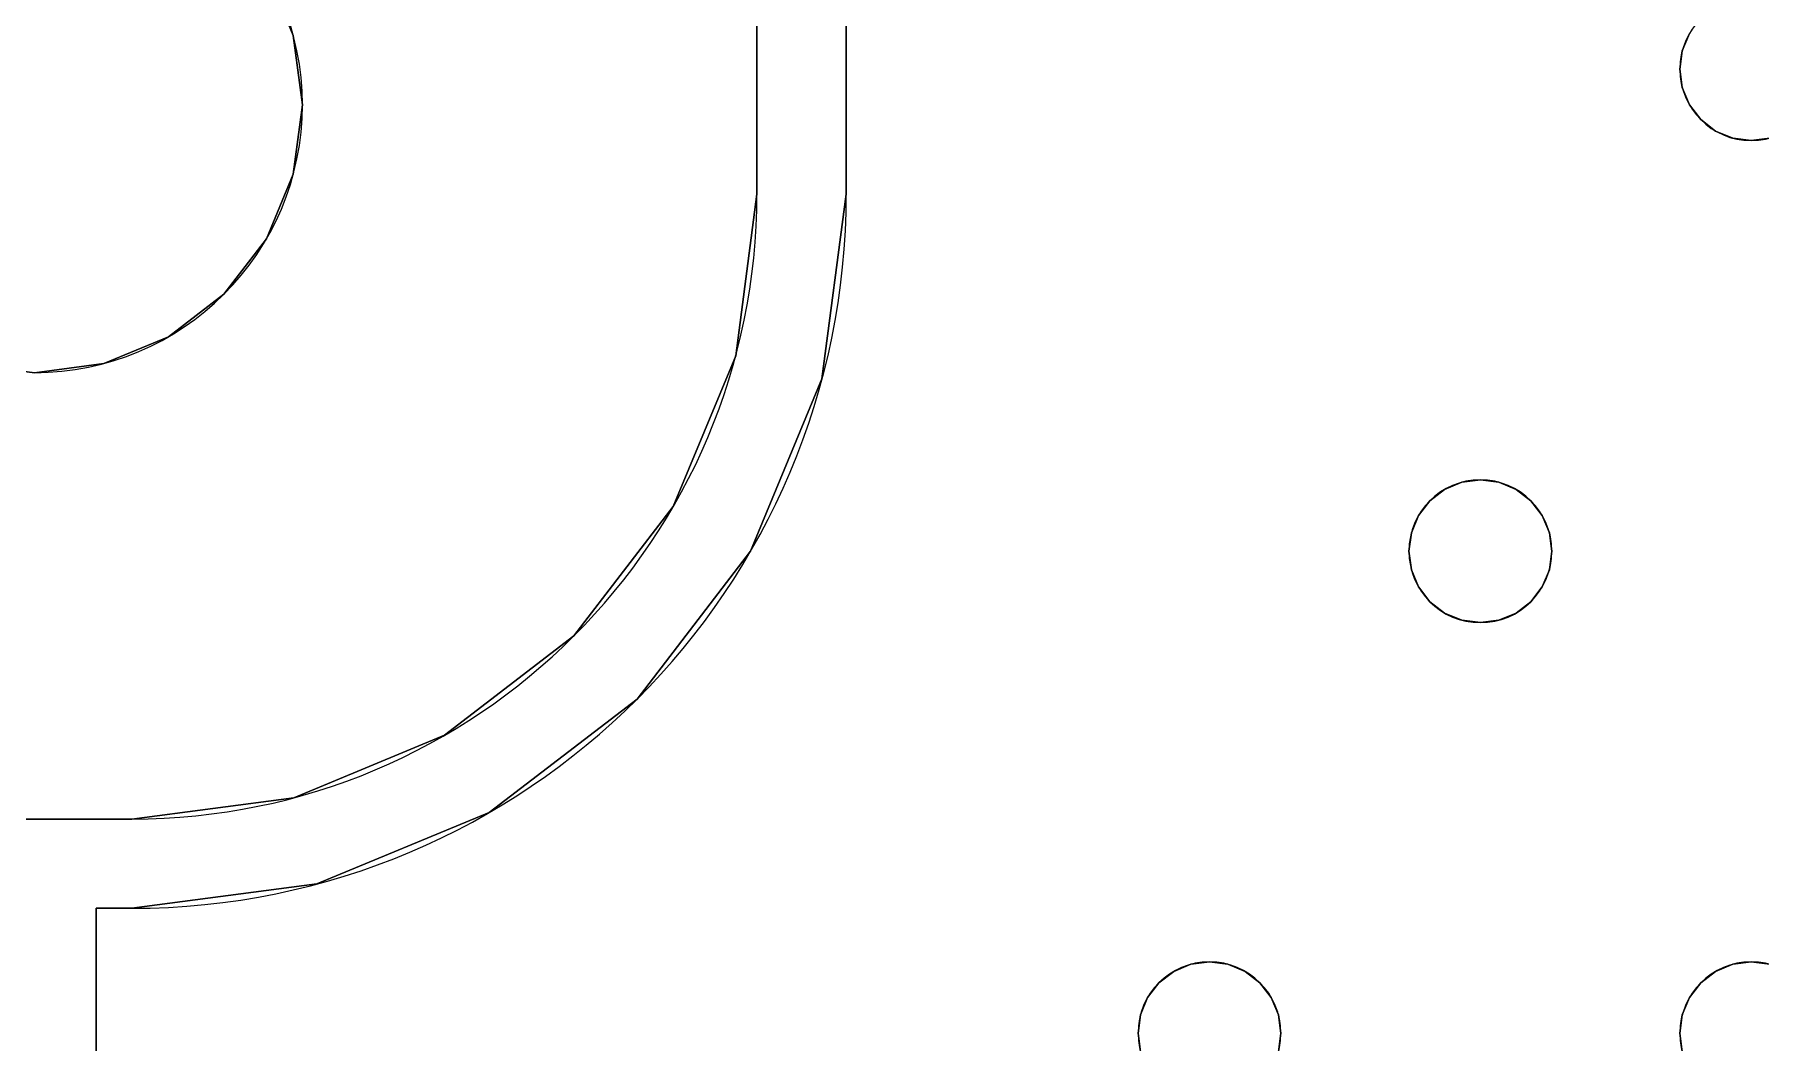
# Model space of a CAD drawing. Header units: millimetres. Extents: x -1 to 1601, y -701 to 1.
# Drawn here: x 800 to 896.6, y -152.5 to -96.1 of the extents above; entities that cross this region are included whole.
import ezdxf

# ---------------------------------------------------------------- set-up
doc = ezdxf.new("R2010")
doc.units = ezdxf.units.MM
doc.layers.add('IQ_200_3D', color=1, linetype='Continuous')
doc.layers.add('IQ_204_2D', color=7, linetype='Continuous')

msp = doc.modelspace()

# ---------------------------------------------------------------- linework, layer by layer
at = {"layer": 'IQ_200_3D', "lineweight": 18}
for points, invisible_edges in [([(122.762, -68.034, 850), (1477.238, -68.034, 850), (1477.238, -397.966, 850), (122.762, -397.966, 850)], 10), ([(122.762, -68.034, 860), (122.762, -397.966, 860), (1477.238, -397.966, 860), (1477.238, -68.034, 860)], 5), ([(812.99, -92.5, 888), (814.489, -96.118, 888), (840.451, -105, 888), (840.451, -68.034, 888)], 10), ([(840.451, -105, 860), (814.489, -96.118, 860), (812.99, -92.5, 860), (840.451, -68.034, 860)], 5), ([(845.451, -75, 888), (892.654, -96, 888), (892.254, -96.965, 888), (845.451, -105, 888)], 5), ([(892.654, -96, 890), (845.451, -75, 890), (892.254, -96.965, 890)], 3), ([(845.451, -105, 890), (892.118, -98, 890), (892.254, -96.965, 890), (845.451, -75, 890)], 5), ([(814.489, -96.118, 860), (814.489, -96.118, 888), (812.99, -92.5, 888), (812.99, -92.5, 860)], 5), ([(814.489, -96.118, 888), (815, -100, 888), (840.451, -105, 888)], 14), ([(840.451, -105, 860), (815, -100, 860), (814.489, -96.118, 860)], 13), ([(814.489, -96.118, 888), (814.489, -96.118, 860), (815, -100, 860), (815, -100, 888)], 5), ([(892.654, -96, 890), (892.254, -96.965, 890), (892.254, -96.965, 888), (892.654, -96, 888)], 10), ([(845.451, -105, 888), (892.254, -96.965, 888), (892.118, -98, 888)], 13), ([(892.254, -96.965, 890), (892.118, -98, 890), (892.118, -98, 888), (892.254, -96.965, 888)], 8), ([(892.118, -98, 888), (892.254, -99.035, 888), (878.951, -121.536, 888), (845.451, -105, 888)], 14), ([(878.951, -121.536, 890), (892.254, -99.035, 890), (892.118, -98, 890), (845.451, -105, 890)], 13), ([(892.118, -98, 890), (892.254, -99.035, 890), (892.254, -99.035, 888), (892.118, -98, 888)], 2), ([(892.254, -99.035, 888), (892.654, -100, 888), (879.916, -121.136, 888), (878.951, -121.536, 888)], 10), ([(879.916, -121.136, 890), (892.654, -100, 890), (892.254, -99.035, 890), (878.951, -121.536, 890)], 5), ([(892.254, -99.035, 890), (892.654, -100, 890), (892.654, -100, 888), (892.254, -99.035, 888)], 10), ([(840.451, -105, 888), (815, -100, 888), (814.489, -103.882, 888), (839.258, -114.059, 888)], 5), ([(814.489, -103.882, 860), (815, -100, 860), (840.451, -105, 860), (839.258, -114.059, 860)], 10), ([(814.489, -103.882, 860), (814.489, -103.882, 888), (815, -100, 888), (815, -100, 860)], 5), ([(892.654, -100, 888), (893.289, -100.828, 888), (880.951, -121, 888), (879.916, -121.136, 888)], 10), ([(880.951, -121, 890), (893.289, -100.828, 890), (892.654, -100, 890), (879.916, -121.136, 890)], 5), ([(892.654, -100, 890), (893.289, -100.828, 890), (893.289, -100.828, 888), (892.654, -100, 888)], 10), ([(893.289, -100.828, 888), (894.118, -101.464, 888), (881.986, -121.136, 888), (880.951, -121, 888)], 10), ([(881.986, -121.136, 890), (894.118, -101.464, 890), (893.289, -100.828, 890), (880.951, -121, 890)], 5), ([(894.118, -101.464, 888), (895.082, -101.864, 888), (882.951, -121.536, 888), (881.986, -121.136, 888)], 10), ([(882.951, -121.536, 890), (895.082, -101.864, 890), (894.118, -101.464, 890), (881.986, -121.136, 890)], 5), ([(893.289, -100.828, 890), (894.118, -101.464, 890), (894.118, -101.464, 888), (893.289, -100.828, 888)], 10), ([(894.118, -101.464, 890), (895.082, -101.864, 890), (895.082, -101.864, 888), (894.118, -101.464, 888)], 10), ([(895.082, -101.864, 888), (896.118, -102, 888), (883.779, -122.172, 888), (882.951, -121.536, 888)], 10), ([(883.779, -122.172, 890), (895.082, -101.864, 890), (882.951, -121.536, 890)], 3), ([(896.118, -102, 890), (895.082, -101.864, 890), (883.779, -122.172, 890), (884.415, -123, 890)], 10), ([(896.118, -102, 888), (907.82, -123, 888), (884.415, -123, 888), (883.779, -122.172, 888)], 11), ([(907.82, -123, 890), (908.456, -122.172, 890), (896.118, -102, 890), (884.415, -123, 890)], 14), ([(896.118, -102, 888), (895.082, -101.864, 888), (895.082, -101.864, 890), (896.118, -102, 890)], 10), ([(897.153, -101.864, 888), (896.118, -102, 888), (896.118, -102, 890), (897.153, -101.864, 890)], 10), ([(896.118, -102, 888), (897.153, -101.864, 888), (908.456, -122.172, 888), (907.82, -123, 888)], 10), ([(908.456, -122.172, 890), (909.284, -121.536, 890), (897.153, -101.864, 890), (896.118, -102, 890)], 10), ([(812.99, -107.5, 888), (839.258, -114.059, 888), (814.489, -103.882, 888)], 3), ([(839.258, -114.059, 860), (812.99, -107.5, 860), (814.489, -103.882, 860)], 13), ([(812.99, -107.5, 860), (812.99, -107.5, 888), (814.489, -103.882, 888), (814.489, -103.882, 860)], 5), ([(839.258, -114.059, 888), (839.258, -114.059, 860), (840.451, -105, 860), (840.451, -105, 888)], 1), ([(844.088, -115.353, 890), (845.451, -105, 890), (845.451, -105, 888), (844.088, -115.353, 888)], 8), ([(877.487, -123, 888), (844.088, -115.353, 888), (845.451, -105, 888), (878.122, -122.172, 888)], 5), ([(845.451, -105, 890), (844.088, -115.353, 890), (877.487, -123, 890), (878.122, -122.172, 890)], 10), ([(878.951, -121.536, 888), (878.122, -122.172, 888), (845.451, -105, 888)], 14), ([(878.122, -122.172, 890), (878.951, -121.536, 890), (845.451, -105, 890)], 14), ([(835.762, -122.5, 888), (839.258, -114.059, 888), (812.99, -107.5, 888), (810.607, -110.607, 888)], 10), ([(812.99, -107.5, 860), (839.258, -114.059, 860), (835.762, -122.5, 860), (810.607, -110.607, 860)], 5), ([(810.607, -110.607, 860), (810.607, -110.607, 888), (812.99, -107.5, 888), (812.99, -107.5, 860)], 5), ([(810.607, -110.607, 888), (807.5, -112.99, 888), (822.951, -135.311, 888), (830.2, -129.749, 888)], 10), ([(822.951, -135.311, 860), (814.51, -138.807, 860), (807.5, -112.99, 860), (810.607, -110.607, 860)], 10), ([(807.5, -112.99, 860), (807.5, -112.99, 888), (810.607, -110.607, 888), (810.607, -110.607, 860)], 5), ([(830.2, -129.749, 888), (835.762, -122.5, 888), (810.607, -110.607, 888)], 14), ([(830.2, -129.749, 860), (822.951, -135.311, 860), (810.607, -110.607, 860), (835.762, -122.5, 860)], 6), ([(807.5, -112.99, 888), (803.882, -114.489, 888), (814.51, -138.807, 888), (822.951, -135.311, 888)], 10), ([(814.51, -138.807, 860), (805.451, -140, 860), (803.882, -114.489, 860), (807.5, -112.99, 860)], 10), ([(803.882, -114.489, 860), (803.882, -114.489, 888), (807.5, -112.99, 888), (807.5, -112.99, 860)], 5), ([(794.549, -140, 860), (785.49, -138.807, 860), (796.118, -114.489, 860), (800, -115, 860)], 10), ([(800, -115, 888), (796.118, -114.489, 888), (794.549, -140, 888), (805.451, -140, 888)], 10), ([(805.451, -140, 860), (794.549, -140, 860), (800, -115, 860), (803.882, -114.489, 860)], 10), ([(796.118, -114.489, 888), (800, -115, 888), (800, -115, 860), (796.118, -114.489, 860)], 8), ([(805.451, -140, 888), (814.51, -138.807, 888), (803.882, -114.489, 888), (800, -115, 888)], 10), ([(800, -115, 860), (800, -115, 888), (803.882, -114.489, 888), (803.882, -114.489, 860)], 4), ([(835.762, -122.5, 888), (835.762, -122.5, 860), (839.258, -114.059, 860), (839.258, -114.059, 888)], 5), ([(840.092, -125, 890), (844.088, -115.353, 890), (844.088, -115.353, 888), (840.092, -125, 888)], 10), ([(876.951, -125, 888), (877.087, -126.035, 888), (840.092, -125, 888), (844.088, -115.353, 888)], 10), ([(876.951, -125, 890), (877.087, -123.965, 890), (844.088, -115.353, 890), (840.092, -125, 890)], 10), ([(844.088, -115.353, 888), (877.487, -123, 888), (877.087, -123.965, 888)], 13), ([(844.088, -115.353, 888), (877.087, -123.965, 888), (876.951, -125, 888)], 13), ([(877.487, -123, 890), (844.088, -115.353, 890), (877.087, -123.965, 890)], 3), ([(878.951, -121.536, 890), (878.122, -122.172, 890), (878.122, -122.172, 888), (878.951, -121.536, 888)], 10), ([(879.916, -121.136, 890), (878.951, -121.536, 890), (878.951, -121.536, 888), (879.916, -121.136, 888)], 10), ([(879.916, -121.136, 888), (880.951, -121, 888), (880.951, -121, 890), (879.916, -121.136, 890)], 10), ([(880.951, -121, 888), (881.986, -121.136, 888), (881.986, -121.136, 890), (880.951, -121, 890)], 10), ([(882.951, -121.536, 890), (881.986, -121.136, 890), (881.986, -121.136, 888), (882.951, -121.536, 888)], 10), ([(883.779, -122.172, 890), (882.951, -121.536, 890), (882.951, -121.536, 888), (883.779, -122.172, 888)], 10), ([(835.762, -122.5, 860), (835.762, -122.5, 888), (830.2, -129.749, 888), (830.2, -129.749, 860)], 5), ([(878.122, -122.172, 890), (877.487, -123, 890), (877.487, -123, 888), (878.122, -122.172, 888)], 10), ([(884.415, -123, 890), (883.779, -122.172, 890), (883.779, -122.172, 888), (884.415, -123, 888)], 10), ([(877.487, -123, 890), (877.087, -123.965, 890), (877.087, -123.965, 888), (877.487, -123, 888)], 10), ([(884.815, -123.965, 890), (884.415, -123, 890), (884.415, -123, 888), (884.815, -123.965, 888)], 10), ([(907.421, -123.965, 888), (884.815, -123.965, 888), (884.415, -123, 888), (907.82, -123, 888)], 5), ([(884.815, -123.965, 890), (907.284, -125, 890), (907.421, -123.965, 890), (884.415, -123, 890)], 5), ([(907.421, -123.965, 890), (907.82, -123, 890), (884.415, -123, 890)], 14), ([(877.087, -123.965, 890), (876.951, -125, 890), (876.951, -125, 888), (877.087, -123.965, 888)], 8), ([(884.951, -125, 890), (884.815, -123.965, 890), (884.815, -123.965, 888), (884.951, -125, 888)], 2), ([(907.284, -125, 888), (884.951, -125, 888), (884.815, -123.965, 888), (907.421, -123.965, 888)], 5), ([(884.951, -125, 890), (907.421, -126.035, 890), (907.284, -125, 890), (884.815, -123.965, 890)], 5), ([(840.092, -125, 888), (833.735, -133.284, 888), (833.735, -133.284, 890), (840.092, -125, 890)], 10), ([(862.956, -149.172, 888), (862.32, -150, 888), (833.735, -133.284, 888), (840.092, -125, 888)], 10), ([(862.956, -149.172, 890), (863.784, -148.536, 890), (840.092, -125, 890), (833.735, -133.284, 890)], 10), ([(864.749, -148.136, 888), (840.092, -125, 888), (877.087, -126.035, 888), (877.487, -127, 888)], 11), ([(862.956, -149.172, 888), (840.092, -125, 888), (863.784, -148.536, 888)], 3), ([(840.092, -125, 888), (864.749, -148.136, 888), (863.784, -148.536, 888)], 13), ([(877.087, -126.035, 890), (876.951, -125, 890), (840.092, -125, 890), (864.749, -148.136, 890)], 14), ([(864.749, -148.136, 890), (840.092, -125, 890), (863.784, -148.536, 890)], 3), ([(876.951, -125, 890), (877.087, -126.035, 890), (877.087, -126.035, 888), (876.951, -125, 888)], 2), ([(884.815, -126.035, 890), (884.951, -125, 890), (884.951, -125, 888), (884.815, -126.035, 888)], 8), ([(907.421, -126.035, 888), (884.815, -126.035, 888), (884.951, -125, 888), (907.284, -125, 888)], 5), ([(884.815, -126.035, 890), (907.82, -127, 890), (907.421, -126.035, 890), (884.951, -125, 890)], 5), ([(877.487, -127, 890), (877.087, -126.035, 890), (864.749, -148.136, 890), (865.784, -148, 890)], 10), ([(877.087, -126.035, 890), (877.487, -127, 890), (877.487, -127, 888), (877.087, -126.035, 888)], 10), ([(884.415, -127, 890), (884.815, -126.035, 890), (884.815, -126.035, 888), (884.415, -127, 888)], 10), ([(884.415, -127, 888), (884.815, -126.035, 888), (907.82, -127, 888), (896.118, -148, 888)], 14), ([(884.415, -127, 890), (907.82, -127, 890), (884.815, -126.035, 890)], 3), ([(907.421, -126.035, 888), (907.82, -127, 888), (884.815, -126.035, 888)], 14), ([(877.487, -127, 888), (878.122, -127.828, 888), (865.784, -148, 888), (864.749, -148.136, 888)], 10), ([(878.122, -127.828, 890), (877.487, -127, 890), (865.784, -148, 890), (866.82, -148.136, 890)], 10), ([(877.487, -127, 890), (878.122, -127.828, 890), (878.122, -127.828, 888), (877.487, -127, 888)], 10), ([(883.779, -127.828, 890), (884.415, -127, 890), (884.415, -127, 888), (883.779, -127.828, 888)], 10), ([(883.779, -127.828, 888), (884.415, -127, 888), (896.118, -148, 888), (895.082, -148.136, 888)], 10), ([(883.779, -127.828, 890), (896.118, -148, 890), (884.415, -127, 890)], 3), ([(896.118, -148, 890), (908.456, -127.828, 890), (907.82, -127, 890), (884.415, -127, 890)], 13), ([(896.118, -148, 888), (907.82, -127, 888), (908.456, -127.828, 888), (897.153, -148.136, 888)], 5), ([(866.82, -148.136, 888), (865.784, -148, 888), (878.122, -127.828, 888), (878.951, -128.464, 888)], 10), ([(866.82, -148.136, 890), (878.951, -128.464, 890), (878.122, -127.828, 890)], 13), ([(867.784, -148.536, 888), (866.82, -148.136, 888), (878.951, -128.464, 888), (879.916, -128.864, 888)], 10), ([(867.784, -148.536, 890), (879.916, -128.864, 890), (878.951, -128.464, 890), (866.82, -148.136, 890)], 5), ([(878.122, -127.828, 890), (878.951, -128.464, 890), (878.951, -128.464, 888), (878.122, -127.828, 888)], 10), ([(878.951, -128.464, 890), (879.916, -128.864, 890), (879.916, -128.864, 888), (878.951, -128.464, 888)], 10), ([(881.986, -128.864, 890), (882.951, -128.464, 890), (882.951, -128.464, 888), (881.986, -128.864, 888)], 10), ([(881.986, -128.864, 888), (882.951, -128.464, 888), (894.118, -148.536, 888)], 14), ([(894.118, -148.536, 890), (895.082, -148.136, 890), (882.951, -128.464, 890), (881.986, -128.864, 890)], 10), ([(882.951, -128.464, 890), (883.779, -127.828, 890), (883.779, -127.828, 888), (882.951, -128.464, 888)], 10), ([(882.951, -128.464, 888), (883.779, -127.828, 888), (895.082, -148.136, 888), (894.118, -148.536, 888)], 10), ([(883.779, -127.828, 890), (882.951, -128.464, 890), (895.082, -148.136, 890), (896.118, -148, 890)], 10), ([(897.153, -148.136, 890), (908.456, -127.828, 890), (896.118, -148, 890)], 3), ([(879.916, -128.864, 888), (880.951, -129, 888), (868.613, -149.172, 888), (867.784, -148.536, 888)], 10), ([(868.613, -149.172, 890), (880.951, -129, 890), (879.916, -128.864, 890), (867.784, -148.536, 890)], 5), ([(868.613, -149.172, 888), (880.951, -129, 888), (869.248, -150, 888)], 3), ([(869.248, -150, 890), (892.654, -150, 890), (880.951, -129, 890), (868.613, -149.172, 890)], 7), ([(880.951, -129, 888), (893.289, -149.172, 888), (892.654, -150, 888), (869.248, -150, 888)], 13), ([(880.951, -129, 888), (879.916, -128.864, 888), (879.916, -128.864, 890), (880.951, -129, 890)], 10), ([(881.986, -128.864, 888), (880.951, -129, 888), (880.951, -129, 890), (881.986, -128.864, 890)], 10), ([(893.289, -149.172, 888), (880.951, -129, 888), (881.986, -128.864, 888), (894.118, -148.536, 888)], 5), ([(893.289, -149.172, 890), (881.986, -128.864, 890), (880.951, -129, 890), (892.654, -150, 890)], 5), ([(881.986, -128.864, 890), (893.289, -149.172, 890), (894.118, -148.536, 890)], 13), ([(830.2, -129.749, 888), (822.951, -135.311, 888), (822.951, -135.311, 860), (830.2, -129.749, 860)], 10), ([(833.735, -133.284, 888), (825.451, -139.641, 888), (825.451, -139.641, 890), (833.735, -133.284, 890)], 10), ([(861.784, -152, 888), (825.451, -139.641, 888), (833.735, -133.284, 888), (861.921, -150.965, 888)], 5), ([(861.784, -152, 890), (861.921, -150.965, 890), (833.735, -133.284, 890), (825.451, -139.641, 890)], 10), ([(862.32, -150, 888), (861.921, -150.965, 888), (833.735, -133.284, 888)], 14), ([(862.32, -150, 890), (862.956, -149.172, 890), (833.735, -133.284, 890)], 14), ([(861.921, -150.965, 890), (862.32, -150, 890), (833.735, -133.284, 890)], 14), ([(814.51, -138.807, 860), (822.951, -135.311, 860), (822.951, -135.311, 888), (814.51, -138.807, 888)], 10), ([(805.451, -140, 860), (814.51, -138.807, 860), (814.51, -138.807, 888), (805.451, -140, 888)], 2), ([(815.804, -143.637, 890), (825.451, -139.641, 890), (825.451, -139.641, 888), (815.804, -143.637, 888)], 10), ([(847.789, -176.172, 888), (815.804, -143.637, 888), (825.451, -139.641, 888), (848.618, -175.536, 888)], 5), ([(847.789, -176.172, 890), (825.451, -139.641, 890), (815.804, -143.637, 890), (847.153, -177, 890)], 5), ([(861.921, -153.035, 888), (848.618, -175.536, 888), (825.451, -139.641, 888), (861.784, -152, 888)], 7), ([(825.451, -139.641, 890), (848.618, -175.536, 890), (861.921, -153.035, 890), (861.784, -152, 890)], 11), ([(848.618, -175.536, 890), (825.451, -139.641, 890), (847.789, -176.172, 890)], 3), ([(805.451, -145, 890), (815.804, -143.637, 890), (815.804, -143.637, 888), (805.451, -145, 888)], 2), ([(846.618, -179, 888), (805.451, -145, 888), (815.804, -143.637, 888), (846.754, -177.965, 888)], 5), ([(815.804, -143.637, 890), (805.451, -145, 890), (846.618, -179, 890), (846.754, -177.965, 890)], 10), ([(847.153, -177, 888), (815.804, -143.637, 888), (847.789, -176.172, 888)], 3), ([(846.754, -177.965, 888), (815.804, -143.637, 888), (847.153, -177, 888)], 3), ([(847.153, -177, 890), (815.804, -143.637, 890), (846.754, -177.965, 890)], 3), ([(803.451, -145, 888), (805.451, -145, 888), (832.623, -203.172, 888), (831.987, -204, 888)], 10), ([(803.451, -145, 888), (831.451, -206, 888), (831.587, -207.035, 888), (831.587, -258.965, 888)], 13), ([(831.451, -206, 888), (803.451, -145, 888), (831.587, -204.965, 888)], 3), ([(831.987, -204, 888), (831.587, -204.965, 888), (803.451, -145, 888)], 14), ([(803.451, -386.2, 888), (803.451, -145, 888), (831.451, -260, 888), (831.587, -261.035, 888)], 10), ([(831.451, -260, 888), (803.451, -145, 888), (831.587, -258.965, 888)], 3), ([(805.451, -145, 890), (803.451, -145, 890), (832.623, -203.172, 890), (833.451, -202.536, 890)], 10), ([(831.987, -204, 890), (832.623, -203.172, 890), (803.451, -145, 890)], 14), ([(831.451, -206, 890), (831.587, -204.965, 890), (803.451, -145, 890)], 14), ([(831.587, -207.035, 890), (831.451, -206, 890), (803.451, -145, 890), (831.587, -258.965, 890)], 14), ([(831.987, -204, 890), (803.451, -145, 890), (831.587, -204.965, 890)], 3), ([(831.451, -260, 890), (831.587, -258.965, 890), (803.451, -145, 890), (803.451, -386.2, 890)], 10), ([(846.618, -179, 888), (846.754, -180.035, 888), (833.451, -202.536, 888), (805.451, -145, 888)], 14), ([(805.451, -145, 888), (833.451, -202.536, 888), (832.623, -203.172, 888)], 13), ([(805.451, -145, 890), (833.451, -202.536, 890), (846.618, -179, 890)], 15), ([(863.784, -148.536, 890), (862.956, -149.172, 890), (862.956, -149.172, 888), (863.784, -148.536, 888)], 10), ([(864.749, -148.136, 890), (863.784, -148.536, 890), (863.784, -148.536, 888), (864.749, -148.136, 888)], 10), ([(864.749, -148.136, 888), (865.784, -148, 888), (865.784, -148, 890), (864.749, -148.136, 890)], 10), ([(865.784, -148, 888), (866.82, -148.136, 888), (866.82, -148.136, 890), (865.784, -148, 890)], 10), ([(867.784, -148.536, 890), (866.82, -148.136, 890), (866.82, -148.136, 888), (867.784, -148.536, 888)], 10), ([(868.613, -149.172, 890), (867.784, -148.536, 890), (867.784, -148.536, 888), (868.613, -149.172, 888)], 10), ([(894.118, -148.536, 890), (893.289, -149.172, 890), (893.289, -149.172, 888), (894.118, -148.536, 888)], 10), ([(895.082, -148.136, 890), (894.118, -148.536, 890), (894.118, -148.536, 888), (895.082, -148.136, 888)], 10), ([(895.082, -148.136, 888), (896.118, -148, 888), (896.118, -148, 890), (895.082, -148.136, 890)], 10), ([(896.118, -148, 888), (897.153, -148.136, 888), (897.153, -148.136, 890), (896.118, -148, 890)], 10), ([(862.956, -149.172, 890), (862.32, -150, 890), (862.32, -150, 888), (862.956, -149.172, 888)], 10), ([(869.248, -150, 890), (868.613, -149.172, 890), (868.613, -149.172, 888), (869.248, -150, 888)], 10), ([(893.289, -149.172, 890), (892.654, -150, 890), (892.654, -150, 888), (893.289, -149.172, 888)], 10), ([(862.32, -150, 890), (861.921, -150.965, 890), (861.921, -150.965, 888), (862.32, -150, 888)], 10), ([(869.648, -150.965, 890), (869.248, -150, 890), (869.248, -150, 888), (869.648, -150.965, 888)], 10), ([(892.254, -150.965, 888), (869.648, -150.965, 888), (869.248, -150, 888), (892.654, -150, 888)], 5), ([(892.254, -150.965, 890), (892.654, -150, 890), (869.248, -150, 890), (869.648, -150.965, 890)], 10), ([(892.654, -150, 890), (892.254, -150.965, 890), (892.254, -150.965, 888), (892.654, -150, 888)], 10), ([(861.921, -150.965, 890), (861.784, -152, 890), (861.784, -152, 888), (861.921, -150.965, 888)], 8), ([(869.784, -152, 890), (869.648, -150.965, 890), (869.648, -150.965, 888), (869.784, -152, 888)], 2), ([(892.118, -152, 888), (869.648, -150.965, 888), (892.254, -150.965, 888)], 3), ([(892.118, -152, 888), (892.254, -153.035, 888), (869.784, -152, 888), (869.648, -150.965, 888)], 10), ([(892.118, -152, 890), (892.254, -150.965, 890), (869.648, -150.965, 890), (869.784, -152, 890)], 10), ([(892.254, -150.965, 890), (892.118, -152, 890), (892.118, -152, 888), (892.254, -150.965, 888)], 8), ([(861.784, -152, 890), (861.921, -153.035, 890), (861.921, -153.035, 888), (861.784, -152, 888)], 2), ([(869.648, -153.035, 890), (869.784, -152, 890), (869.784, -152, 888), (869.648, -153.035, 888)], 8), ([(869.648, -153.035, 888), (869.784, -152, 888), (892.254, -153.035, 888), (892.654, -154, 888)], 10), ([(869.648, -153.035, 890), (892.654, -154, 890), (892.254, -153.035, 890), (869.784, -152, 890)], 5), ([(869.784, -152, 890), (892.254, -153.035, 890), (892.118, -152, 890)], 13), ([(892.118, -152, 890), (892.254, -153.035, 890), (892.254, -153.035, 888), (892.118, -152, 888)], 2)]:
    msp.add_3dface(points, dxfattribs=dict(at, invisible_edges=invisible_edges))
for points in [[(840.451, -105, 888), (840.451, -105, 860), (840.451, -68.034, 860), (840.451, -68.034, 888)], [(845.451, -75, 890), (845.451, -75, 888), (845.451, -105, 888), (845.451, -105, 890)], [(794.549, -140, 888), (794.549, -140, 860), (805.451, -140, 860), (805.451, -140, 888)], [(803.451, -145, 890), (803.451, -145, 888), (803.451, -386.2, 888), (803.451, -386.2, 890)], [(805.451, -145, 890), (805.451, -145, 888), (803.451, -145, 888), (803.451, -145, 890)]]:
    msp.add_3dface(points, dxfattribs=at)
at = {"layer": 'IQ_204_2D'}
for p, q in [((840.451, -105), (840.451, -68.034)), ((845.451, -75), (845.451, -105)), ((794.549, -140), (805.451, -140)), ((805.451, -145), (803.451, -145)), ((803.451, -145), (803.451, -386.2))]:
    msp.add_line(p, q, dxfattribs=at)
for centre, radius, start, end in [((800, -100), 15, 270, 90), ((896.118, -98), 4, 360, 180), ((896.118, -98), 4, 180, 360), ((805.451, -105), 40, 270, 360), ((805.451, -105), 35, 270, 360), ((880.951, -125), 4, 360, 180), ((880.951, -125), 4, 180, 360), ((865.784, -152), 4, 360, 180), ((896.118, -152), 4, 360, 180), ((865.784, -152), 4, 180, 360), ((896.118, -152), 4, 180, 360)]:
    msp.add_arc(centre, radius, start, end, dxfattribs=at)

# ---------------------------------------------------------------- meshes
at = {"layer": 'IQ_200_3D', "lineweight": 18}
mesh = msp.add_polyface(dxfattribs=at)
corners = [(1600, 0, 850), (1600, -700, 850), (0, -700, 850), (0, 0, 850), (1210.5, -594, 850), (1211.556, -602.023, 850), (1214.653, -609.5, 850), (1219.58, -615.92, 850), (1226, -620.847, 850), (1233.477, -623.944, 850), (1241.5, -625, 850), (1459.5, -625, 850), (1467.523, -623.944, 850), (1475, -620.847, 850), (1481.42, -615.92, 850), (1486.347, -609.5, 850), (1489.444, -602.023, 850), (1490.5, -594, 850), (1490.5, -476, 850), (1489.444, -467.977, 850), (1486.347, -460.5, 850), (1481.42, -454.08, 850), (1475, -449.153, 850), (1467.523, -446.056, 850), (1459.5, -445, 850), (1241.5, -445, 850), (1233.477, -446.056, 850), (1226, -449.153, 850), (1219.58, -454.08, 850), (1214.653, -460.5, 850), (1211.556, -467.977, 850), (1210.5, -476, 850), (1477.5, -68.034, 850), (122.5, -68.034, 850), (110.412, -69.625, 850), (99.148, -74.291, 850), (89.475, -81.713, 850), (82.053, -91.386, 850), (77.388, -102.65, 850), (75.796, -114.738, 850), (75.796, -351.262, 850), (77.388, -363.35, 850), (82.053, -374.614, 850), (89.475, -384.287, 850), (99.148, -391.709, 850), (110.412, -396.375, 850), (122.5, -397.966, 850), (1477.5, -397.966, 850), (1489.588, -396.375, 850), (1500.852, -391.709, 850), (1510.525, -384.287, 850), (1517.947, -374.614, 850), (1522.612, -363.35, 850), (1524.204, -351.262, 850), (1524.204, -114.738, 850), (1522.612, -102.65, 850), (1517.947, -91.386, 850), (1510.525, -81.713, 850), (1500.852, -74.291, 850), (1489.588, -69.625, 850)]
mesh.append_faces([[corners[k] for k in face] for face in [(37, 3, 36), (35, 3, 34), (4, 46, 31), (31, 46, 30), (55, 0, 54), (16, 1, 15), (14, 1, 13), (21, 49, 20), (11, 1, 10)]], dxfattribs={"vtx0": -1, "vtx1": -1})
mesh.append_faces([[corners[k] for k in face] for face in [(3, 37, 38), (3, 38, 39), (3, 39, 40, 2), (2, 40, 41), (46, 4, 5), (2, 6, 7), (46, 29, 30), (46, 28, 29), (26, 46, 47, 25), (46, 26, 27), (0, 59, 32, 3), (20, 49, 50, 19), (47, 24, 25), (0, 55, 56), (1, 52, 53), (19, 50, 51, 18), (1, 16, 17)]], dxfattribs={"vtx0": -1, "vtx2": -1})
mesh.append_faces([[corners[k] for k in face] for face in [(2, 45, 46, 5), (1, 17, 18, 51)]], dxfattribs={"vtx0": -1, "vtx2": -1, "vtx3": -1})
mesh.append_faces([[corners[k] for k in face] for face in [(41, 42, 2), (35, 36, 3), (33, 34, 3, 32), (43, 44, 2), (44, 45, 2), (42, 43, 2), (5, 6, 2), (27, 28, 46), (7, 8, 2), (8, 9, 2), (58, 59, 0), (56, 57, 0), (57, 58, 0), (51, 52, 1), (23, 24, 47), (11, 12, 1), (12, 13, 1), (14, 15, 1)]], dxfattribs={"vtx1": -1, "vtx2": -1})
mesh.append_faces([[corners[k] for k in face] for face in [(1, 2, 9, 10), (47, 48, 22, 23), (48, 49, 21, 22), (53, 54, 0, 1)]], dxfattribs={"vtx1": -1, "vtx3": -1})
mesh = msp.add_polyface(dxfattribs=at)
corners = [(1600, -700, 900), (1600, -23, 900), (0, -23, 900), (0, -700, 900), (90, -35.113, 900), (1510, -35.113, 900), (1529.382, -37.665, 900), (1547.443, -45.146, 900), (1562.953, -57.047, 900), (1574.854, -72.557, 900), (1582.335, -90.618, 900), (1584.887, -110, 900), (1584.887, -610, 900), (1582.335, -629.382, 900), (1574.854, -647.443, 900), (1562.953, -662.953, 900), (1547.443, -674.854, 900), (1529.382, -682.335, 900), (1510, -684.887, 900), (90, -684.887, 900), (70.618, -682.335, 900), (52.557, -674.854, 900), (37.047, -662.953, 900), (25.146, -647.443, 900), (17.665, -629.382, 900), (15.113, -610, 900), (15.113, -110, 900), (17.665, -90.618, 900), (25.146, -72.557, 900), (37.047, -57.047, 900), (52.557, -45.146, 900), (70.618, -37.665, 900)]
mesh.append_faces([[corners[k] for k in face] for face in [(9, 1, 8), (14, 0, 13), (31, 2, 30), (28, 2, 27), (21, 3, 20), (23, 3, 22)]], dxfattribs={"vtx0": -1, "vtx1": -1})
mesh.append_faces([[corners[k] for k in face] for face in [(1, 9, 10), (1, 11, 12, 0), (0, 14, 15), (0, 18, 19), (2, 28, 29), (3, 23, 24)]], dxfattribs={"vtx0": -1, "vtx2": -1})
mesh.append_faces([[corners[k] for k in face] for face in [(10, 11, 1), (5, 6, 1), (7, 8, 1), (6, 7, 1), (12, 13, 0), (15, 16, 0), (17, 18, 0), (16, 17, 0), (31, 4, 2), (29, 30, 2), (26, 27, 2), (21, 22, 3), (24, 25, 3)]], dxfattribs={"vtx1": -1, "vtx2": -1})
mesh.append_faces([[corners[k] for k in face] for face in [(4, 5, 1, 2), (25, 26, 2, 3), (19, 20, 3, 0)]], dxfattribs={"vtx1": -1, "vtx3": -1})
mesh = msp.add_polyface(dxfattribs=at)
corners = [(1510, -48.392, 890), (90, -48.392, 890), (66.424, -53.082, 890), (46.437, -66.437, 890), (33.082, -86.424, 890), (28.392, -110, 890), (28.392, -610, 890), (33.082, -633.576, 890), (46.437, -653.563, 890), (66.424, -666.918, 890), (90, -671.608, 890), (1510, -671.608, 890), (1533.576, -666.918, 890), (1553.563, -653.563, 890), (1566.918, -633.576, 890), (1571.608, -610, 890), (1571.608, -110, 890), (1566.918, -86.424, 890), (1553.563, -66.437, 890), (1533.576, -53.082, 890), (122.5, -418.034, 890), (1477.5, -418.034, 890), (1489.656, -419.634, 890), (1500.983, -424.326, 890), (1510.71, -431.79, 890), (1518.174, -441.517, 890), (1522.866, -452.844, 890), (1524.466, -465, 890), (1524.466, -605, 890), (1522.866, -617.156, 890), (1518.174, -628.483, 890), (1510.71, -638.21, 890), (1500.983, -645.674, 890), (1489.656, -650.366, 890), (1477.5, -651.966, 890), (122.5, -651.966, 890), (110.344, -650.366, 890), (99.017, -645.674, 890), (89.29, -638.21, 890), (81.826, -628.483, 890), (77.134, -617.156, 890), (75.534, -605, 890), (75.534, -465, 890), (77.134, -452.844, 890), (81.826, -441.517, 890), (89.29, -431.79, 890), (99.017, -424.326, 890), (110.344, -419.634, 890), (122.5, -68.034, 890), (1477.5, -68.034, 890), (1489.588, -69.625, 890), (1500.852, -74.291, 890), (1510.525, -81.713, 890), (1517.947, -91.386, 890), (1522.612, -102.65, 890), (1524.204, -114.738, 890), (1524.204, -351.262, 890), (1522.612, -363.35, 890), (1517.947, -374.614, 890), (1510.525, -384.287, 890), (1500.852, -391.709, 890), (1489.588, -396.375, 890), (1477.5, -397.966, 890), (122.5, -397.966, 890), (110.412, -396.375, 890), (99.148, -391.709, 890), (89.475, -384.287, 890), (82.053, -374.614, 890), (77.388, -363.35, 890), (75.796, -351.262, 890), (75.796, -114.738, 890), (77.388, -102.65, 890), (82.053, -91.386, 890), (89.475, -81.713, 890), (99.148, -74.291, 890), (110.412, -69.625, 890)]
mesh.append_faces([[corners[k] for k in face] for face in [(65, 47, 64), (75, 1, 74), (71, 5, 70), (73, 2, 72)]], dxfattribs={"vtx0": -1, "vtx1": -1})
mesh.append_faces([[corners[k] for k in face] for face in [(15, 28, 29, 14), (11, 32, 33), (16, 55, 56, 15), (54, 17, 18, 53), (53, 18, 19, 52), (52, 19, 0, 51), (0, 50, 51), (10, 37, 38, 9), (64, 47, 20, 63), (8, 39, 40, 7), (39, 8, 9, 38), (69, 42, 43), (1, 75, 48, 0), (3, 71, 72, 2)]], dxfattribs={"vtx0": -1, "vtx2": -1})
mesh.append_faces([[corners[k] for k in face] for face in [(6, 41, 42, 69)]], dxfattribs={"vtx0": -1, "vtx2": -1, "vtx3": -1})
mesh.append_faces([[corners[k] for k in face] for face in [(11, 33, 34, 35), (71, 3, 4, 5)]], dxfattribs={"vtx0": -1, "vtx3": -1})
mesh.append_faces([[corners[k] for k in face] for face in [(49, 50, 0, 48), (36, 37, 10)]], dxfattribs={"vtx1": -1, "vtx2": -1})
mesh.append_faces([[corners[k] for k in face] for face in [(27, 28, 15, 56)]], dxfattribs={"vtx1": -1, "vtx2": -1, "vtx3": -1})
mesh.append_faces([[corners[k] for k in face] for face in [(13, 14, 29, 30), (12, 13, 30, 31), (26, 27, 56, 57), (31, 32, 11, 12), (24, 25, 58, 59), (21, 22, 61, 62), (22, 23, 60, 61), (23, 24, 59, 60), (25, 26, 57, 58), (54, 55, 16, 17), (20, 21, 62, 63), (35, 36, 10, 11), (45, 46, 66, 67), (46, 47, 65, 66), (6, 7, 40, 41), (43, 44, 68, 69), (44, 45, 67, 68), (73, 74, 1, 2), (69, 70, 5, 6)]], dxfattribs={"vtx1": -1, "vtx3": -1})

doc.saveas('drawing.dxf')
